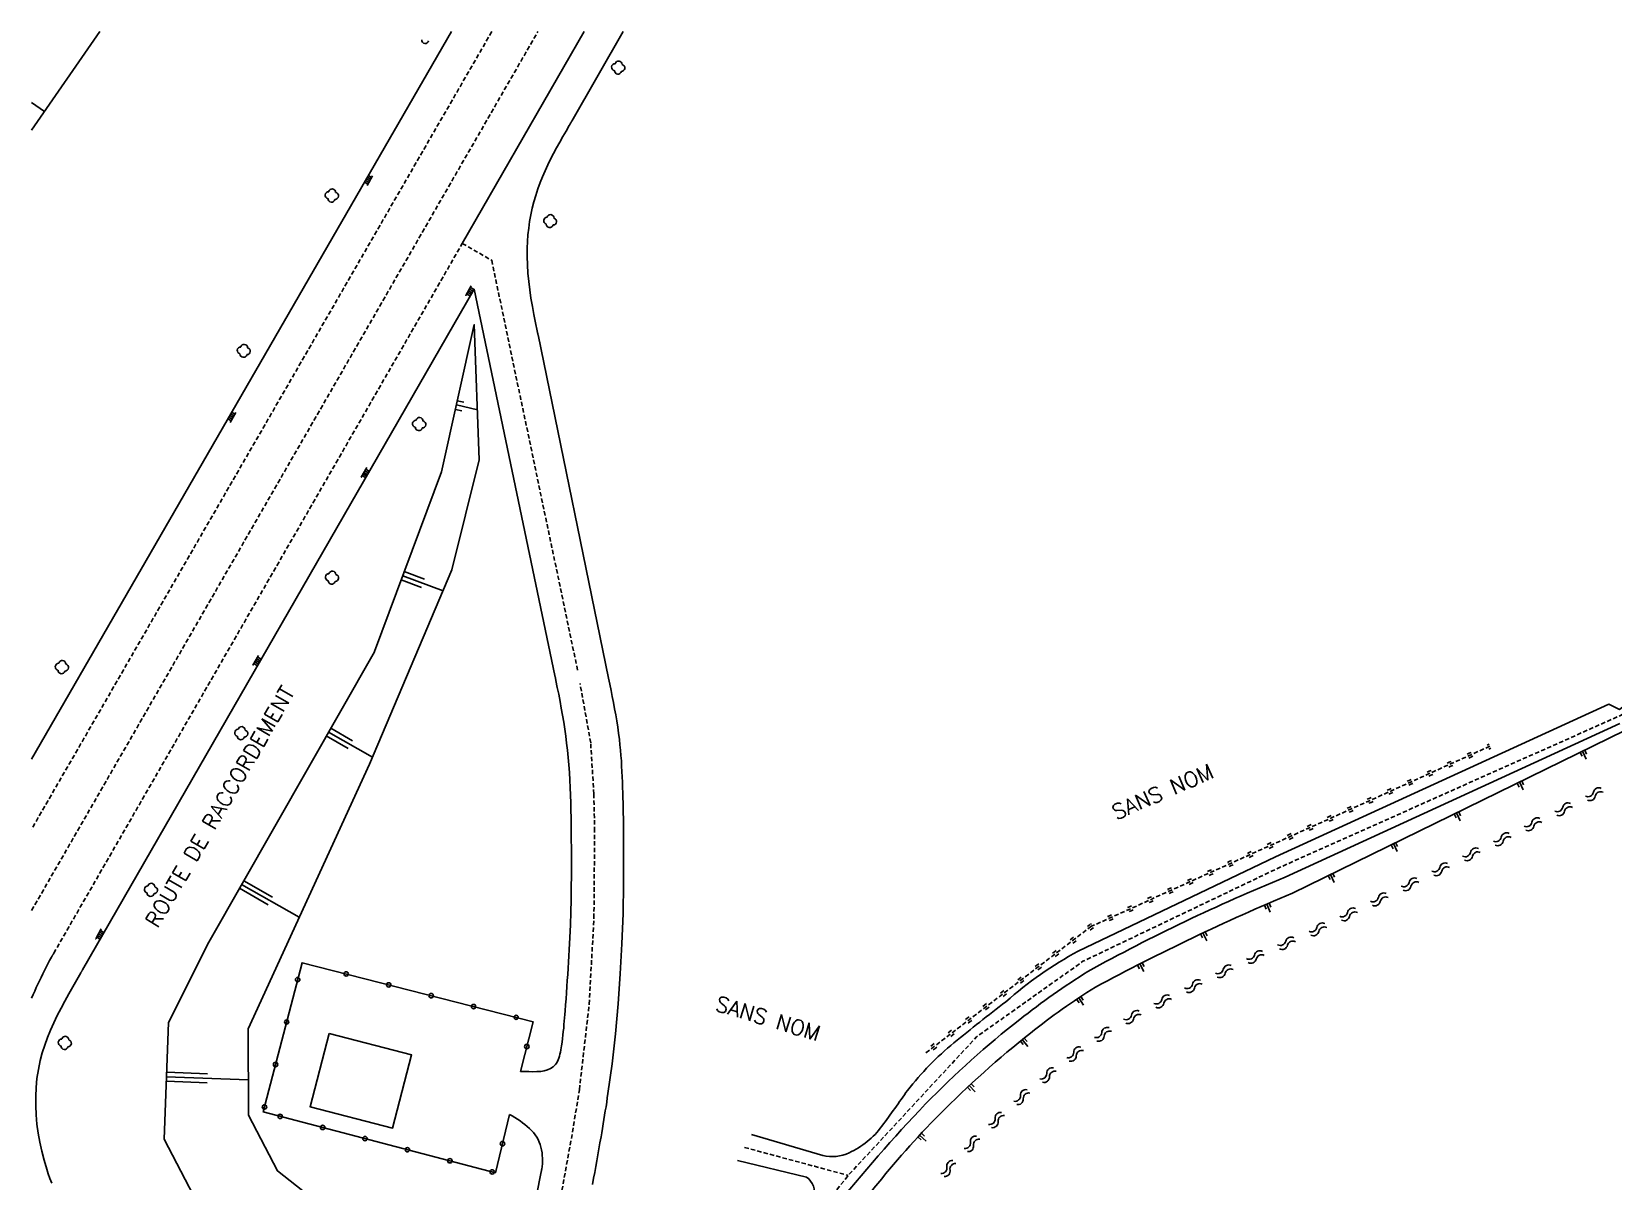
# Model space of a CAD drawing. Header units: millimetres. Extents: x 107999 to 109001, y 146999 to 148001.
# Drawn here: x 108000 to 108180.4, y 147868.9 to 148000 of the extents above; entities that cross this region are included whole.
import ezdxf
from ezdxf.enums import TextEntityAlignment as Align

# ---------------------------------------------------------------- set-up
doc = ezdxf.new("R2010")
doc.units = ezdxf.units.MM
doc.linetypes.add('DASHED', pattern=[0.75, 0.5, -0.25])
doc.layers.get('0').update_dxf_attribs({"linetype": 'CONTINUOUS'})
for name, color, linetype in [('W0001', 6, 'DASHED'), ('W0008', 7, 'CONTINUOUS'), ('W0100', 7, 'CONTINUOUS'), ('W0112', 1, 'DASHED'), ('W0211', 2, 'CONTINUOUS'), ('W0220', 5, 'DASHED'), ('W0300', 7, 'CONTINUOUS'), ('W0322', 7, 'CONTINUOUS'), ('W0402', 7, 'CONTINUOUS'), ('W0500', 5, 'DASHED'), ('W0989', 7, 'CONTINUOUS')]:
    doc.layers.add(name, color=color, linetype=linetype)
doc.styles.get("Standard").update_dxf_attribs({"font": 'romans.shx', "width": 0.85})

# ---------------------------------------------------------------- blocks, each defined once
blk = doc.blocks.new('t211o')
at = {"color": 0, "linetype": 'Continuous'}
for p, q in [((-0.29, 0.5), (-0.29, 0)), ((0, 1), (0, 0)), ((0.29, 0.5), (0.29, 0))]:
    blk.add_line(p, q, dxfattribs=at)
blk = doc.blocks.new('t500o')
at = {"color": 0, "linetype": 'Continuous'}
for centre, start, end in [((-0.5, 0.625), 216.8699, 323.1301), ((0.5, -0.125), 36.8699, 143.1301), ((0.5, -0.625), 36.8699, 143.1301), ((-0.5, 0.125), 216.8699, 323.1301)]:
    blk.add_arc(centre, 0.625, start, end, dxfattribs=at)

msp = doc.modelspace()

# ---------------------------------------------------------------- linework, layer by layer
at = {"layer": 'W0001'}
for points in [[(108052.48, 148000), (108000, 147909.05)], [(108002.52, 147894.89), (108049.12, 147975.84)], [(108049.12, 147975.84), (108052.47, 147973.92), (108062.29, 147927.09)], [(108056.22, 147850.34), (108058.71, 147859.97), (108060.48, 147867.84), (108061.69, 147874.48), (108062.47, 147879.33), (108063.59, 147889.09), (108064.13, 147898.91), (108064.21, 147908.81), (108064.12, 147913.05), (108063.76, 147918.89), (108062.55, 147925.67)]]:
    msp.add_lwpolyline(points, dxfattribs=at)
at = {"layer": 'W0001', "flags": 128}
for points in [[(108058.36, 147795.23), (108064.72, 147811.02), (108076.33, 147839.43), (108083.3, 147854.41), (108089.44, 147864.91), (108093.13, 147869.55), (108107.77, 147885.35), (108119.91, 147893.97), (108142.41, 147904.71), (108181.29, 147922.05), (108212.01, 147947.06), (108219.53, 147953.38), (108220.44, 147956.33), (108219.99, 147958.89), (108215.58, 147976.64), (108217.18, 147977.83)], [(108081.3, 147872.74), (108089.29, 147870.59), (108093.13, 147869.55)]]:
    msp.add_lwpolyline(points, dxfattribs=at)
at = {"layer": 'W0008'}
for points in [[(108047.87, 148000), (108000, 147917.03)], [(108049.12, 147975.84), (108063.03, 148000)], [(108065.79, 147926.25), (108057.76, 147965.41), (108057.74, 147965.45), (108057.73, 147965.5), (108057.73, 147965.55), (108057.72, 147965.59), (108057.71, 147965.64), (108057.7, 147965.69), (108057.69, 147965.73), (108057.68, 147965.77), (108057.67, 147965.81), (108057.66, 147965.86), (108057.47, 147966.8), (108057.29, 147967.73), (108057.12, 147968.67), (108056.95, 147969.62), (108056.81, 147970.56), (108056.7, 147971.52), (108056.6, 147972.45), (108056.54, 147973.41), (108056.51, 147974.36), (108056.51, 147975.31), (108056.51, 147975.31), (108056.55, 147976.08), (108056.61, 147976.84), (108056.7, 147977.59), (108056.8, 147978.36), (108056.94, 147979.11), (108057.1, 147979.86), (108057.29, 147980.59), (108057.5, 147981.33), (108057.73, 147982.06), (108058, 147982.78), (108058.27, 147983.45), (108058.56, 147984.12), (108058.87, 147984.8), (108059.19, 147985.45), (108059.52, 147986.09), (108059.88, 147986.75), (108060.23, 147987.39), (108060.59, 147988.03), (108060.95, 147988.66), (108061.32, 147989.3), (108061.34, 147989.34), (108061.38, 147989.39), (108061.41, 147989.45), (108061.44, 147989.5), (108061.46, 147989.55), (108061.49, 147989.59), (108061.52, 147989.66), (108061.55, 147989.7), (108061.58, 147989.75), (108061.61, 147989.8), (108067.48, 148000)], [(108005.8, 147893), (108050.48, 147970.61), (108059.68, 147926.55)], [(108055.76, 147881.42), (108056.23, 147881.41), (108056.72, 147881.39), (108057.18, 147881.38), (108057.63, 147881.39), (108058.06, 147881.42), (108058.47, 147881.48), (108058.84, 147881.59), (108059.19, 147881.73), (108059.48, 147881.94), (108059.73, 147882.19), (108059.85, 147882.34), (108059.96, 147882.53), (108060.05, 147882.73), (108060.12, 147882.94), (108060.2, 147883.16), (108060.26, 147883.39), (108060.3, 147883.62), (108060.35, 147883.86), (108060.39, 147884.09), (108060.43, 147884.33), (108060.43, 147884.33), (108060.49, 147884.75), (108060.55, 147885.17), (108060.59, 147885.56), (108060.64, 147885.97), (108060.68, 147886.36), (108060.71, 147886.77), (108060.75, 147887.14), (108060.78, 147887.53), (108060.81, 147887.92), (108060.84, 147888.31), (108060.89, 147889), (108060.95, 147889.69), (108060.99, 147890.38), (108061.05, 147891.08), (108061.09, 147891.77), (108061.15, 147892.47), (108061.2, 147893.17), (108061.23, 147893.88), (108061.28, 147894.58), (108061.32, 147895.28), (108061.39, 147896.7), (108061.45, 147898.12), (108061.49, 147899.56), (108061.52, 147900.98), (108061.55, 147902.39), (108061.56, 147903.81), (108061.57, 147905.23), (108061.56, 147906.66), (108061.55, 147908.08), (108061.54, 147909.5), (108061.54, 147909.5), (108061.52, 147910.34), (108061.51, 147911.2), (108061.48, 147912.06), (108061.46, 147912.92), (108061.43, 147913.78), (108061.38, 147914.64), (108061.34, 147915.5), (108061.27, 147916.36), (108061.2, 147917.2), (108061.12, 147918.06), (108061.02, 147918.86), (108060.92, 147919.66), (108060.8, 147920.45), (108060.68, 147921.25), (108060.55, 147922.05), (108060.41, 147922.84), (108060.27, 147923.62), (108060.11, 147924.42), (108059.95, 147925.2), (108059.79, 147926), (108059.78, 147926.05), (108059.77, 147926.11), (108059.76, 147926.16), (108059.74, 147926.22), (108059.73, 147926.27), (108059.73, 147926.33), (108059.71, 147926.38), (108059.7, 147926.44), (108059.69, 147926.48), (108059.68, 147926.55), (108059.69, 147926.48), (108059.7, 147926.44), (108059.71, 147926.38), (108059.73, 147926.33), (108059.73, 147926.27), (108059.74, 147926.22), (108059.76, 147926.16), (108059.77, 147926.11), (108059.78, 147926.05), (108059.79, 147926), (108059.95, 147925.2), (108060.11, 147924.42), (108060.27, 147923.62), (108060.41, 147922.84), (108060.55, 147922.05), (108060.68, 147921.25), (108060.8, 147920.45), (108060.92, 147919.66), (108061.02, 147918.86), (108061.12, 147918.06), (108061.2, 147917.2), (108061.27, 147916.36), (108061.34, 147915.5), (108061.38, 147914.64), (108061.43, 147913.78), (108061.46, 147912.92), (108061.48, 147912.06), (108061.51, 147911.2), (108061.52, 147910.34), (108061.54, 147909.5), (108061.54, 147909.5), (108061.55, 147908.08), (108061.56, 147906.66), (108061.57, 147905.23), (108061.56, 147903.81), (108061.55, 147902.39), (108061.52, 147900.98), (108061.49, 147899.56), (108061.45, 147898.12), (108061.39, 147896.7), (108061.32, 147895.28), (108061.28, 147894.58), (108061.23, 147893.88), (108061.2, 147893.17), (108061.15, 147892.47), (108061.09, 147891.77), (108061.05, 147891.08), (108060.99, 147890.38), (108060.95, 147889.69), (108060.89, 147889), (108060.84, 147888.31), (108060.81, 147887.92), (108060.78, 147887.53), (108060.75, 147887.14), (108060.71, 147886.77), (108060.68, 147886.36), (108060.64, 147885.97), (108060.59, 147885.56), (108060.55, 147885.17), (108060.49, 147884.75), (108060.43, 147884.33), (108060.43, 147884.33), (108060.39, 147884.09), (108060.35, 147883.86), (108060.3, 147883.62), (108060.26, 147883.39), (108060.2, 147883.16), (108060.12, 147882.94), (108060.05, 147882.73), (108059.96, 147882.53), (108059.85, 147882.34), (108059.73, 147882.19), (108059.48, 147881.94), (108059.19, 147881.73), (108058.84, 147881.59), (108058.47, 147881.48), (108058.06, 147881.42), (108057.63, 147881.39), (108057.18, 147881.38), (108056.72, 147881.39), (108056.23, 147881.41), (108055.76, 147881.42)], [(108063.98, 147868.53), (108064.1, 147869.22), (108064.23, 147869.89), (108064.34, 147870.56), (108064.47, 147871.23), (108064.59, 147871.91), (108064.7, 147872.58), (108064.82, 147873.27), (108064.94, 147873.94), (108065.02, 147874.42), (108065.1, 147874.92), (108065.19, 147875.42), (108065.27, 147875.91), (108065.35, 147876.41), (108065.43, 147876.91), (108065.51, 147877.39), (108065.59, 147877.89), (108065.66, 147878.39), (108065.73, 147878.88), (108066.2, 147882.28), (108066.59, 147885.69), (108066.9, 147889.11), (108067.14, 147892.55), (108067.33, 147895.97), (108067.45, 147899.41), (108067.52, 147902.86), (108067.52, 147906.3), (108067.49, 147909.73), (108067.41, 147913.19), (108067.39, 147913.8), (108067.38, 147914.41), (108067.35, 147915.02), (108067.32, 147915.62), (108067.29, 147916.23), (108067.26, 147916.84), (108067.21, 147917.45), (108067.16, 147918.06), (108067.1, 147918.67), (108067.04, 147919.28), (108066.95, 147919.98), (108066.85, 147920.69), (108066.73, 147921.38), (108066.62, 147922.08), (108066.49, 147922.78), (108066.36, 147923.47), (108066.22, 147924.17), (108066.08, 147924.86), (108065.93, 147925.56), (108065.79, 147926.25), (108065.93, 147925.56), (108066.08, 147924.86), (108066.22, 147924.17), (108066.36, 147923.47), (108066.49, 147922.78), (108066.62, 147922.08), (108066.73, 147921.38), (108066.85, 147920.69), (108066.95, 147919.98), (108067.04, 147919.28), (108067.1, 147918.67), (108067.16, 147918.06), (108067.21, 147917.45), (108067.26, 147916.84), (108067.29, 147916.23), (108067.32, 147915.62), (108067.35, 147915.02), (108067.38, 147914.41), (108067.39, 147913.8), (108067.41, 147913.19), (108067.49, 147909.73), (108067.52, 147906.3), (108067.52, 147902.86), (108067.45, 147899.41), (108067.33, 147895.97), (108067.14, 147892.55), (108066.9, 147889.11), (108066.59, 147885.69), (108066.2, 147882.28), (108065.73, 147878.88), (108065.66, 147878.39), (108065.59, 147877.89), (108065.51, 147877.39), (108065.43, 147876.91), (108065.35, 147876.41), (108065.27, 147875.91), (108065.19, 147875.42), (108065.1, 147874.92), (108065.02, 147874.42), (108064.94, 147873.94), (108064.82, 147873.27), (108064.7, 147872.58), (108064.59, 147871.91), (108064.47, 147871.23), (108064.34, 147870.56), (108064.23, 147869.89), (108064.1, 147869.22), (108063.98, 147868.53)], [(108002.52, 147894.89), (108002.49, 147894.84), (108002.48, 147894.81), (108002.45, 147894.78), (108002.44, 147894.75), (108002.41, 147894.7), (108002.39, 147894.67), (108002.37, 147894.64), (108002.35, 147894.59), (108002.33, 147894.56), (108002.3, 147894.53), (108002.29, 147894.48), (108002.27, 147894.45), (108002.05, 147894.06), (108001.84, 147893.69), (108001.65, 147893.31), (108001.45, 147892.92), (108001.27, 147892.53), (108001.08, 147892.14), (108000.9, 147891.75), (108000.71, 147891.36), (108000.53, 147890.97), (108000.35, 147890.58), (108000.18, 147890.17), (108000, 147889.78)], [(108005.8, 147893), (108005.79, 147892.97), (108005.77, 147892.94), (108005.76, 147892.92), (108005.74, 147892.89), (108005.73, 147892.86), (108005.71, 147892.84), (108005.7, 147892.81), (108005.68, 147892.78), (108005.66, 147892.75), (108005.65, 147892.73), (108005.63, 147892.7), (108005.62, 147892.67), (108005.16, 147891.86), (108004.7, 147891.06), (108004.23, 147890.25), (108003.79, 147889.44), (108003.35, 147888.62), (108002.93, 147887.8), (108002.53, 147886.95), (108002.16, 147886.11), (108001.8, 147885.27), (108001.49, 147884.41), (108001.21, 147883.53), (108000.98, 147882.64), (108000.77, 147881.64), (108000.61, 147880.61), (108000.51, 147879.58), (108000.46, 147878.55), (108000.46, 147877.5), (108000.52, 147876.45), (108000.61, 147875.41), (108000.75, 147874.38), (108000.93, 147873.33), (108001.16, 147872.3), (108001.42, 147871.28), (108001.72, 147870.28), (108001.9, 147869.73), (108002.09, 147869.2), (108002.29, 147868.67)], [(108054.49, 147876.5), (108054.8, 147876.33), (108055.1, 147876.14), (108055.4, 147875.95), (108055.7, 147875.77), (108055.98, 147875.56), (108056.26, 147875.36), (108056.52, 147875.14), (108056.78, 147874.92), (108057.02, 147874.69), (108057.23, 147874.45), (108057.44, 147874.19), (108057.62, 147873.91), (108057.76, 147873.64), (108057.89, 147873.36), (108057.99, 147873.06), (108058.09, 147872.77), (108058.16, 147872.45), (108058.21, 147872.14), (108058.24, 147871.83), (108058.27, 147871.52), (108058.27, 147871.19), (108058.26, 147870.88), (108058.23, 147870.56), (108058.18, 147870.25), (108058.17, 147870.2), (108058.16, 147870.17), (108058.16, 147870.12), (108058.15, 147870.08), (108058.14, 147870.05), (108058.13, 147870), (108058.12, 147869.95), (108058.12, 147869.92), (108058.1, 147869.88), (108058.09, 147869.83), (108058.09, 147869.8), (108058.08, 147869.75)], [(108058.08, 147869.75), (108057.18, 147865.14)]]:
    msp.add_lwpolyline(points, dxfattribs=at)
at = {"layer": 'W0008', "flags": 128}
for points in [[(108082.1, 147874.23), (108090.22, 147871.81, 0.1685), (108093.24, 147872.13, 0.1283), (108096.97, 147875.17, 0.0067), (108099.9, 147879.25, -0.0559), (108105.19, 147884.67, -0.0078), (108111.11, 147889.36, -0.0561), (108119.36, 147895.13), (108141.87, 147905.87), (108179.89, 147923.3), (108181.11, 147922.7), (108191.01, 147930.51), (108211.69, 147947.44), (108219.21, 147953.76, 0.1645), (108219.95, 147956.32), (108219.52, 147958.77), (108215.17, 147974.65), (108214.44, 147977.36), (108216.47, 147978.12), (108206.32, 148000)], [(108181.14, 147921.1), (108142.96, 147903.55, 0.0298), (108120.47, 147892.81, 0.0288), (108112.71, 147887.34, 0.0334), (108101.95, 147877.7, 0.0197), (108091.42, 147865.67, 0.0039), (108087.87, 147859.89, 0.0311), (108081.32, 147847.55), (108077.52, 147838.95), (108077.09, 147837.9)], [(108074.58, 147838.55), (108075.14, 147839.92, -0.014), (108079, 147848.65, -0.0227), (108085.66, 147861.2, -0.006), (108089.24, 147867.03, 0.3179), (108088.36, 147869.36), (108080.5, 147871.25)]]:
    msp.add_lwpolyline(points, format="xyb", dxfattribs=at)
at = {"layer": 'W0100'}
msp.add_lwpolyline([(108033.92, 147885.73), (108043.33, 147883.3), (108041.16, 147874.94), (108031.76, 147877.38), (108033.92, 147885.73)], dxfattribs=at)
at = {"layer": 'W0112'}
msp.add_lwpolyline([(108000, 147899.77), (108057.74, 148000)], dxfattribs=at)
at = {"layer": 'W0211'}
for points in [[(108000, 147988.77), (108007.78, 148000)], [(108001.47, 147990.89), (108000, 147991.92)], [(108032.69, 147850.34), (108029.09, 147854.58), (108020.84, 147862.66), (108015.12, 147873.7), (108015.62, 147887), (108020.21, 147896.16), (108039.09, 147929.28), (108039.09, 147929.3), (108046.73, 147949.78), (108050.49, 147966.58), (108051.04, 147951.17), (108047.93, 147938.61), (108038.52, 147916.44), (108024.69, 147886.27), (108024.73, 147876.44), (108028.04, 147870.06), (108032.38, 147866.66), (108043.59, 147857.61)], [(108048.55, 147957.91), (108049.28, 147957.73)], [(108048.33, 147956.92), (108049.06, 147956.77)], [(108048.44, 147957.42), (108050.84, 147956.88)], [(108042.32, 147937.95), (108046.92, 147936.23)], [(108042.49, 147938.42), (108044.8, 147937.56)], [(108042.15, 147937.48), (108044.45, 147936.62)], [(108033.86, 147920.11), (108038.87, 147917.27)], [(108034.11, 147920.55), (108036.61, 147919.12)], [(108033.61, 147919.67), (108036.12, 147918.25)], [(108023.71, 147902.3), (108026.99, 147900.42)], [(108023.95, 147902.73), (108030.52, 147899)], [(108024.2, 147903.16), (108027.48, 147901.3)], [(108015.37, 147880.31), (108020.03, 147880.12)], [(108015.38, 147880.81), (108024.71, 147880.45)], [(108015.41, 147881.31), (108020.06, 147881.12)]]:
    msp.add_lwpolyline(points, dxfattribs=at)
at = {"layer": 'W0211', "flags": 128}
msp.add_lwpolyline([(108181.72, 147920.3), (108143.8, 147901.75, 0.0239), (108121.32, 147891.02, 0.0293), (108113.94, 147885.79, 0.0311), (108103.53, 147876.5, 0.027), (108096.07, 147868.08, 0.0278), (108089.58, 147858.88, 0.0357), (108083.11, 147846.7), (108079.35, 147838.2), (108079.02, 147837.38)], format="xyb", dxfattribs=at)
at = {"layer": 'W0220'}
for p, q in [((108166.32, 147918.5), (108120.87, 147897.96)), ((108166.22, 147918.73), (108165.99, 147918.63)), ((108166.43, 147918.28), (108166.2, 147918.17)), ((108161.66, 147916.67), (108161.44, 147916.57)), ((108161.87, 147916.22), (108161.64, 147916.11)), ((108161.89, 147916.77), (108161.66, 147916.67)), ((108162.1, 147916.32), (108161.87, 147916.22)), ((108163.94, 147917.7), (108163.71, 147917.6)), ((108164.15, 147917.25), (108163.92, 147917.14)), ((108164.17, 147917.8), (108163.94, 147917.7)), ((108164.38, 147917.35), (108164.15, 147917.25)), ((108157.11, 147914.61), (108156.88, 147914.51)), ((108157.34, 147914.72), (108157.11, 147914.61)), ((108159.39, 147915.64), (108159.16, 147915.54)), ((108159.59, 147915.19), (108159.36, 147915.08)), ((108159.61, 147915.75), (108159.39, 147915.64)), ((108159.82, 147915.29), (108159.59, 147915.19)), ((108152.55, 147912.55), (108152.32, 147912.45)), ((108152.78, 147912.66), (108152.55, 147912.55)), ((108154.83, 147913.58), (108154.6, 147913.48)), ((108155.04, 147913.13), (108154.81, 147913.02)), ((108155.06, 147913.69), (108154.83, 147913.58)), ((108155.26, 147913.23), (108155.04, 147913.13)), ((108157.31, 147914.16), (108157.09, 147914.05)), ((108157.54, 147914.26), (108157.31, 147914.16)), ((108150.27, 147911.52), (108150.05, 147911.42)), ((108150.48, 147911.07), (108150.25, 147910.97)), ((108150.5, 147911.63), (108150.27, 147911.52)), ((108150.71, 147911.17), (108150.48, 147911.07)), ((108152.76, 147912.1), (108152.53, 147911.99)), ((108152.99, 147912.2), (108152.76, 147912.1)), ((108145.72, 147909.47), (108145.49, 147909.36)), ((108145.92, 147909.01), (108145.7, 147908.91)), ((108145.95, 147909.57), (108145.72, 147909.47)), ((108146.15, 147909.11), (108145.92, 147909.01)), ((108148, 147910.49), (108147.77, 147910.39)), ((108148.2, 147910.04), (108147.97, 147909.94)), ((108148.22, 147910.6), (108148, 147910.49)), ((108148.43, 147910.14), (108148.2, 147910.04)), ((108141.16, 147907.41), (108140.93, 147907.3)), ((108141.39, 147907.51), (108141.16, 147907.41)), ((108143.44, 147908.44), (108143.21, 147908.33)), ((108143.65, 147907.98), (108143.42, 147907.88)), ((108143.67, 147908.54), (108143.44, 147908.44)), ((108143.87, 147908.08), (108143.65, 147907.98)), ((108136.6, 147905.35), (108136.38, 147905.24)), ((108136.83, 147905.45), (108136.6, 147905.35)), ((108138.88, 147906.38), (108138.66, 147906.27)), ((108139.09, 147905.92), (108138.86, 147905.82)), ((108139.11, 147906.48), (108138.88, 147906.38)), ((108139.32, 147906.02), (108139.09, 147905.92)), ((108141.37, 147906.95), (108141.14, 147906.85)), ((108141.59, 147907.05), (108141.37, 147906.95)), ((108134.33, 147904.32), (108134.1, 147904.21)), ((108134.53, 147903.86), (108134.3, 147903.76)), ((108134.55, 147904.42), (108134.33, 147904.32)), ((108134.76, 147903.96), (108134.53, 147903.86)), ((108136.81, 147904.89), (108136.58, 147904.79)), ((108137.04, 147904.99), (108136.81, 147904.89)), ((108129.77, 147902.26), (108129.54, 147902.16)), ((108129.98, 147901.8), (108129.75, 147901.7)), ((108130, 147902.36), (108129.77, 147902.26)), ((108130.2, 147901.91), (108129.98, 147901.8)), ((108132.05, 147903.29), (108131.82, 147903.19)), ((108132.25, 147902.83), (108132.03, 147902.73)), ((108132.28, 147903.39), (108132.05, 147903.29)), ((108132.48, 147902.94), (108132.25, 147902.83)), ((108125.21, 147900.2), (108124.99, 147900.1)), ((108125.44, 147900.3), (108125.21, 147900.2)), ((108127.49, 147901.23), (108127.26, 147901.13)), ((108127.7, 147900.77), (108127.47, 147900.67)), ((108127.72, 147901.33), (108127.49, 147901.23)), ((108127.93, 147900.88), (108127.7, 147900.77)), ((108120.62, 147898.09), (108120.42, 147897.94)), ((108120.72, 147898.16), (108120.62, 147898.09)), ((108120.89, 147898.24), (108120.77, 147898.19)), ((108122.94, 147899.17), (108122.71, 147899.07)), ((108123.14, 147898.71), (108122.91, 147898.61)), ((108123.16, 147899.27), (108122.94, 147899.17)), ((108123.37, 147898.82), (108123.14, 147898.71)), ((108125.42, 147899.74), (108125.19, 147899.64)), ((108125.65, 147899.85), (108125.42, 147899.74)), ((108120.87, 147897.96), (108101.89, 147883.47)), ((108118.64, 147896.57), (108118.44, 147896.42)), ((108118.83, 147896.72), (108118.64, 147896.57)), ((108119.14, 147896.32), (108118.94, 147896.17)), ((108120.93, 147897.69), (108120.73, 147897.54)), ((108121.02, 147897.76), (108120.93, 147897.69)), ((108121.09, 147897.79), (108120.98, 147897.74)), ((108116.65, 147895.05), (108116.45, 147894.9)), ((108116.85, 147895.2), (108116.65, 147895.05)), ((108116.95, 147894.66), (108116.75, 147894.5)), ((108117.15, 147894.81), (108116.95, 147894.66)), ((108118.94, 147896.17), (108118.74, 147896.02)), ((108114.66, 147893.54), (108114.46, 147893.38)), ((108114.86, 147893.69), (108114.66, 147893.54)), ((108114.97, 147893.14), (108114.77, 147892.99)), ((108115.16, 147893.29), (108114.97, 147893.14)), ((108112.67, 147892.02), (108112.48, 147891.87)), ((108112.87, 147892.17), (108112.67, 147892.02)), ((108112.98, 147891.62), (108112.78, 147891.47)), ((108113.18, 147891.77), (108112.98, 147891.62)), ((108108.9, 147889.14), (108108.7, 147888.99)), ((108110.69, 147890.5), (108110.49, 147890.35)), ((108110.89, 147890.65), (108110.69, 147890.5)), ((108110.99, 147890.1), (108110.79, 147889.95)), ((108111.19, 147890.26), (108110.99, 147890.1)), ((108106.71, 147887.47), (108106.51, 147887.32)), ((108106.91, 147887.62), (108106.71, 147887.47)), ((108108.7, 147888.99), (108108.5, 147888.83)), ((108109, 147888.59), (108108.8, 147888.44)), ((108109.2, 147888.74), (108109, 147888.59)), ((108104.73, 147885.95), (108104.53, 147885.8)), ((108104.92, 147886.1), (108104.73, 147885.95)), ((108105.03, 147885.55), (108104.83, 147885.4)), ((108105.23, 147885.71), (108105.03, 147885.55)), ((108107.02, 147887.07), (108106.82, 147886.92)), ((108107.22, 147887.22), (108107.02, 147887.07)), ((108102.74, 147884.43), (108102.54, 147884.28)), ((108102.94, 147884.59), (108102.74, 147884.43)), ((108103.04, 147884.04), (108102.84, 147883.89)), ((108103.24, 147884.19), (108103.04, 147884.04))]:
    msp.add_line(p, q, dxfattribs=at)
at = {"layer": 'W0300'}
for centre, radius, start, end in [((108044.89, 147999.05), 0.398, 180, 346.5043), ((108066.55, 147995.94), 0.406, 90, 257.5926), ((108066.87, 147995.55), 0.398, 180, 346.5043), ((108066.95, 147996.25), 0.398, 0, 166.5043), ((108067.25, 147995.86), 0.406, 270, 76.5043), ((108033.88, 147981.34), 0.406, 88.8983, 257.5926), ((108034.27, 147981.66), 0.398, 0, 166.5043), ((108034.59, 147981.27), 0.406, 268.8983, 77.5926), ((108034.2, 147980.95), 0.398, 180, 346.5043), ((108058.79, 147978.44), 0.391, 90, 255.9638), ((108059.09, 147978.05), 0.398, 180, 346.5043), ((108059.18, 147978.73), 0.398, 0, 166.5043), ((108059.48, 147978.34), 0.391, 270, 75.9638), ((108023.84, 147963.64), 0.391, 88.8542, 257.0926), ((108024.16, 147963.25), 0.398, 180, 346.5043), ((108024.23, 147963.94), 0.398, 0, 166.5043), ((108024.55, 147963.55), 0.391, 270, 77.0926), ((108044.23, 147955.59), 0.398, 0, 166.5043), ((108043.84, 147955.28), 0.406, 88.8983, 257.5926), ((108044.16, 147954.89), 0.398, 180, 346.5043), ((108044.55, 147955.2), 0.406, 268.8983, 77.5926), ((108033.91, 147937.77), 0.406, 90, 256.5043), ((108034.3, 147938.08), 0.398, 0, 166.5043), ((108034.61, 147937.69), 0.406, 270, 76.5043), ((108034.22, 147937.38), 0.398, 180, 346.5043), ((108003.1, 147927.56), 0.406, 90, 256.5043), ((108003.41, 147927.17), 0.398, 180, 346.5043), ((108003.49, 147927.88), 0.398, 0, 166.5043), ((108003.8, 147927.48), 0.406, 270, 76.5043), ((108023.56, 147920.03), 0.406, 90, 255.4258), ((108023.95, 147920.34), 0.398, 0, 166.5043), ((108024.26, 147919.95), 0.391, 270, 75.9638), ((108023.87, 147919.64), 0.399, 177.7543, 348.6901), ((108013.27, 147902.16), 0.406, 90, 255.4258), ((108013.57, 147901.77), 0.399, 177.7543, 348.6901), ((108013.65, 147902.47), 0.398, 0, 166.5043), ((108013.96, 147902.08), 0.391, 270, 77.0926), ((108003.44, 147884.7), 0.406, 88.8983, 256.5043), ((108003.75, 147884.31), 0.399, 177.7543, 348.6901), ((108003.83, 147885.02), 0.398, 0, 166.5043), ((108004.14, 147884.62), 0.391, 268.8542, 77.0926)]:
    msp.add_arc(centre, radius, start, end, dxfattribs=at)
at = {"layer": 'W0322'}
msp.add_lwpolyline([(108055.76, 147881.42), (108057.2, 147887.08), (108030.84, 147893.81), (108026.41, 147876.8), (108052.89, 147869.86), (108054.49, 147876.5)], dxfattribs=at)
for centre, radius in [((108035.88, 147892.53), 0.252), ((108030.34, 147891.88), 0.251), ((108040.73, 147891.28), 0.252), ((108045.57, 147890.05), 0.252), ((108050.41, 147888.81), 0.252), ((108029.08, 147887.05), 0.236), ((108055.26, 147887.58), 0.236), ((108056.48, 147884.25), 0.252), ((108027.82, 147882.2), 0.252), ((108026.56, 147877.36), 0.252), ((108028.34, 147876.28), 0.252), ((108033.19, 147875.02), 0.251), ((108038.02, 147873.75), 0.251), ((108053.7, 147873.17), 0.251), ((108042.86, 147872.48), 0.251), ((108047.7, 147871.22), 0.252), ((108052.53, 147869.95), 0.252)]:
    msp.add_circle(centre, radius, dxfattribs=at)
at = {"layer": 'W0402'}
for points in [[(108038.36, 147982.62), (108037.92, 147982.88)], [(108038.46, 147982.81), (108038.03, 147983.06)], [(108038.57, 147983), (108038.14, 147983.25)], [(108038.68, 147983.19), (108038.24, 147983.44)], [(108038.25, 147982.45), (108038.89, 147983.55), (108038.89, 147983.55)], [(108038.78, 147983.38), (108038.35, 147983.62)], [(108050.14, 147971.02), (108049.51, 147969.91), (108049.51, 147969.91)], [(108049.72, 147970.27), (108050.15, 147970.02)], [(108049.83, 147970.45), (108050.26, 147970.2)], [(108049.93, 147970.64), (108050.37, 147970.39)], [(108050.04, 147970.83), (108050.47, 147970.58)], [(108049.61, 147970.09), (108050.05, 147969.84)], [(108022.76, 147955.62), (108022.33, 147955.88)], [(108022.87, 147955.81), (108022.43, 147956.06)], [(108022.98, 147956), (108022.54, 147956.25)], [(108023.08, 147956.19), (108022.65, 147956.44)], [(108022.66, 147955.44), (108023.29, 147956.55), (108023.29, 147956.55)], [(108023.19, 147956.38), (108022.75, 147956.62)], [(108038.22, 147950.28), (108037.59, 147949.17), (108037.59, 147949.17)], [(108037.69, 147949.36), (108038.12, 147949.11)], [(108037.79, 147949.55), (108038.23, 147949.3)], [(108037.9, 147949.72), (108038.34, 147949.47)], [(108038.01, 147949.91), (108038.44, 147949.66)], [(108038.12, 147950.09), (108038.55, 147949.84)], [(108025.88, 147928.86), (108025.23, 147927.75), (108025.23, 147927.75)], [(108025.34, 147927.92), (108025.77, 147927.67)], [(108025.45, 147928.11), (108025.88, 147927.86)], [(108025.55, 147928.3), (108025.98, 147928.05)], [(108025.66, 147928.48), (108026.09, 147928.23)], [(108025.77, 147928.67), (108026.2, 147928.42)], [(108007.94, 147897.66), (108007.32, 147896.53), (108007.32, 147896.53)], [(108007.42, 147896.72), (108007.86, 147896.47)], [(108007.52, 147896.91), (108007.96, 147896.66)], [(108007.62, 147897.09), (108008.07, 147896.84)], [(108007.73, 147897.28), (108008.17, 147897.05)], [(108007.84, 147897.47), (108008.27, 147897.23)]]:
    msp.add_lwpolyline(points, dxfattribs=at)

# ---------------------------------------------------------------- block references
at = {"layer": 'W0211'}
for p, rotation in [((108176.87, 147917.93), 206.0631201419433), ((108169.69, 147914.42), 206.0631201419433), ((108162.5, 147910.9), 206.0631201419433), ((108155.31, 147907.39), 206.0631201419433), ((108148.13, 147903.87), 206.0631201419433), ((108140.87, 147900.5), 203.4753662645712), ((108133.59, 147897.21), 205.2338600045796), ((108126.4, 147893.68), 206.9923537445881), ((108119.42, 147889.8), 213.6484288034842), ((108112.99, 147885.04), 218.8072052905692), ((108106.94, 147879.81), 222.8910323647509), ((108101.28, 147874.15), 227.1797919350167)]:
    msp.add_blockref('t211o', p, dxfattribs=dict(at, rotation=rotation))
at = {"layer": 'W0500'}
for p, rotation in [((108178.23, 147913.03), 26.06312014195998), ((108174.73, 147911.31), 26.06312014195998), ((108171.22, 147909.6), 26.06312014195998), ((108167.72, 147907.89), 26.06312014195998), ((108160.71, 147904.46), 26.06312014195998), ((108164.22, 147906.17), 26.06312014195998), ((108157.21, 147902.75), 26.06312014195998), ((108153.71, 147901.03), 26.06312014195998), ((108150.2, 147899.32), 26.06312014195998), ((108146.7, 147897.61), 26.06312014195998), ((108143.13, 147896.03), 23.41030059607224), ((108139.57, 147894.46), 24.28433213425308), ((108136.02, 147892.83), 25.15836367243383), ((108132.51, 147891.14), 26.0323952106146), ((108129.01, 147889.4), 26.90642674879534), ((108125.55, 147887.61), 27.7804582869761), ((108122.19, 147885.64), 33.64649444580146), ((108119, 147883.39), 36.73864566832081), ((108115.93, 147880.99), 38.93957199619619), ((108112.94, 147878.48), 41.0232611343535), ((108110.05, 147875.87), 43.10695027251082), ((108107.25, 147873.15), 45.19063941066822), ((108104.56, 147870.33), 47.51355669824333)]:
    msp.add_blockref('t500o', p, dxfattribs=dict(at, rotation=rotation))

# ---------------------------------------------------------------- texts
at = {"layer": 'W0989'}
for s, rotation, p in [('ROUTE DE RACCORDEMENT', 59.8546, (108021.47, 147911.62)), ('SANS NOM', 23.6219, (108128.99, 147913.31)), ('SANS NOM', 343.2006, (108083.99, 147887.45))]:
    msp.add_text(s, height=1.75, rotation=rotation, dxfattribs=at).set_placement(p, align=Align.MIDDLE)

doc.saveas('drawing.dxf')
